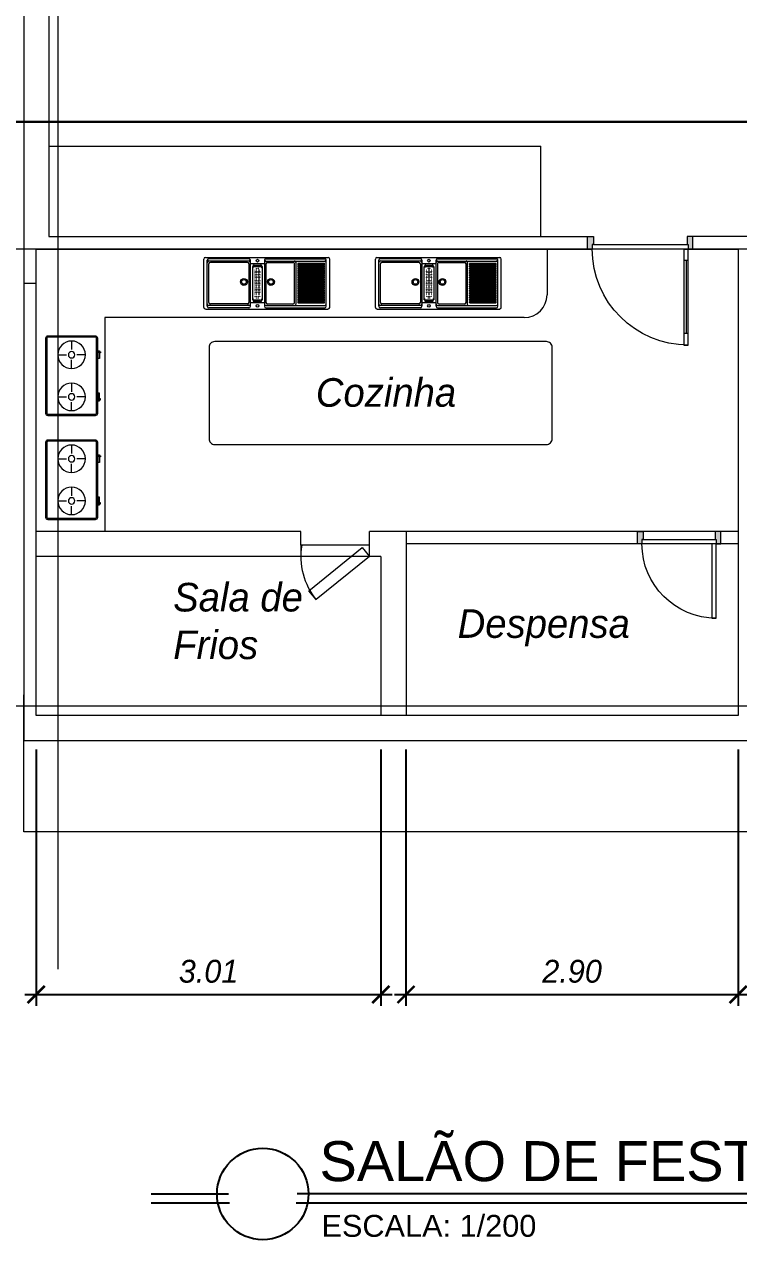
# Model space of a CAD drawing. Header units: millimetres. Extents: x 485872 to 486142, y -52344 to -52207.
# Drawn here: x 485947.64 to 485953.88, y -52230.99 to -52220.36 of the extents above; entities that cross this region are included whole.
import ezdxf

# ---------------------------------------------------------------- set-up
doc = ezdxf.new("R2010")
doc.units = ezdxf.units.MM
doc.header["$LTSCALE"] = 15
doc.header["$PDMODE"] = 2
doc.header["$PDSIZE"] = -10
doc.linetypes.add('ACAD_ISO12W100', pattern=[21, 12, -3, 0, -3, 0, -3])
doc.linetypes.add('DASHDOTX2', pattern=[50.8, 25.4, -12.7, 0, -12.7])
doc.layers.add('arrow', color=8, linetype='Continuous', lineweight=0)
doc.styles.add('SANSSERIF', font='sas_____.pfb')
doc.styles.get("Standard").update_dxf_attribs({"font": ''})
doc.styles.get('Standard').set_extended_font_data('Flux Architect', italic=True)
doc.dimstyles.get("Standard").update_dxf_attribs({"dimtxt": 0.2, "dimasz": 0.15, "dimexe": 0.1, "dimexo": 0.3, "dimgap": 0.1, "dimtad": 1, "dimzin": 0, "dimdsep": 46, "dimtxsty": 'Standard', "dimblk": 'ARCHTICK', "dimcen": 0.09, "dimdle": 0.1, "dimclrd": 4, "dimclrt": 2, "dimadec": 0, "dimazin": 0, "dimtfac": 1, "dimtofl": 0, "dimtmove": 0, "dimatfit": 3, "dimfxl": 1, "dimtfillclr": 1, "dimtolj": 1, "dimtzin": 0, "dimarcsym": 1})

# ---------------------------------------------------------------- blocks, each defined once
blk = doc.blocks.new('WC door')
at = {"lineweight": 13}
h = blk.add_hatch(color=256, dxfattribs=at)
h.dxf.hatch_style = 1
h.paths.add_polyline_path([(48493, 74006), (48443, 74006), (48443, 73896), (48483, 73896), (48483, 73936), (48493, 73936)])
h.paths.add_polyline_path([(49173, 74006), (49123, 74006), (49123, 73936), (49133, 73936), (49133, 73896), (49173, 73896)])
for points in [[(48443, 73896), (48443, 74006), (48493, 74006), (48493, 73936), (48483, 73936), (48483, 73896)], [(49173, 73896), (49173, 74006), (49123, 74006), (49123, 73936), (49133, 73936), (49133, 73896)]]:
    blk.add_lwpolyline(points, close=True, dxfattribs=at)
for points in [[(48443, 73896), (48443, 74006)], [(49173, 73896), (49173, 74006)]]:
    blk.add_lwpolyline(points, dxfattribs=at)
at = {"color": 15, "lineweight": 13}
for points in [[(49133, 73936), (48493, 73936)], [(48483, 73896), (49133, 73896)]]:
    blk.add_lwpolyline(points, dxfattribs=at)
blk.add_lwpolyline([(48483, 73896), (48523, 73896), (48523, 73246), (48483, 73246)], close=True, dxfattribs=at)
at = {"lineweight": 13}
blk.add_arc((48483, 73896), 650, 270, 0, dxfattribs=at)
blk = doc.blocks.new('In door')
at = {"lineweight": 13}
h = blk.add_hatch(color=256, dxfattribs=at)
h.dxf.hatch_style = 1
h.paths.add_polyline_path([(49483, 73980), (49483, 74020), (49443, 74020), (49443, 74030), (49373, 74030), (49373, 73980)])
h.paths.add_polyline_path([(49373, 74900), (49373, 74850), (49443, 74850), (49443, 74860), (49483, 74860), (49483, 74900)])
for points in [[(49483, 74900), (49373, 74900), (49373, 74850), (49443, 74850), (49443, 74860), (49483, 74860)], [(49483, 73980), (49373, 73980), (49373, 74030), (49443, 74030), (49443, 74020), (49483, 74020)]]:
    blk.add_lwpolyline(points, close=True, dxfattribs=at)
for points in [[(49483, 74900), (49373, 74900)], [(49483, 73980), (49373, 73980)]]:
    blk.add_lwpolyline(points, dxfattribs=at)
at = {"color": 15, "lineweight": 13}
for points in [[(49483, 74020), (49483, 74860)], [(49443, 74850), (49443, 74030)], [(49583, 74020), (49583, 74060)], [(49583, 74040), (50223, 74040)], [(50223, 74020), (50223, 74060)]]:
    blk.add_lwpolyline(points, dxfattribs=at)
blk.add_lwpolyline([(49483, 74020), (49483, 74060), (50323, 74060), (50323, 74020)], close=True, dxfattribs=at)
at = {"lineweight": 13}
blk.add_arc((49483, 74020), 840, 0.012, 90.012, dxfattribs=at)
blk = doc.blocks.new('cooker')
at = {"lineweight": 13}
for points in [[(45153, 74479), (45563, 74479, 0.414214), (45583, 74499), (45583, 75159, 0.414214), (45563, 75179), (45153, 75179, 0.414214), (45133, 75159), (45133, 74499, 0.414214)], [(45153, 74489), (45563, 74489, 0.414214), (45573, 74499), (45573, 75159, 0.414214), (45563, 75169), (45153, 75169, 0.414214), (45143, 75159), (45143, 74499, 0.414214)]]:
    blk.add_lwpolyline(points, format="xyb", close=True, dxfattribs=at)
for points in [[(45358, 75134), (45358, 75059)], [(45238, 75014), (45313, 75014)], [(45358, 74894), (45358, 74969)], [(45478, 75014), (45403, 75014)], [(45358, 74765), (45358, 74690)], [(45238, 74645), (45313, 74645)], [(45478, 74645), (45403, 74645)], [(45358, 74525), (45358, 74600)]]:
    blk.add_lwpolyline(points, dxfattribs=at)
for points in [[(45591, 75047), (45601, 75047), (45601, 74980), (45591, 74980)], [(45601, 75040), (45611, 75040), (45611, 75030), (45601, 75030)], [(45591, 74612), (45601, 74612), (45601, 74678), (45591, 74678)], [(45601, 74619), (45611, 74619), (45611, 74629), (45601, 74629)]]:
    blk.add_lwpolyline(points, close=True, dxfattribs=at)
for centre, radius in [((45358, 75014), 120), ((45358, 75014), 28.3), ((45358, 74645), 120), ((45358, 74645), 28.3)]:
    blk.add_circle(centre, radius, dxfattribs=at)
blk = doc.blocks.new('washing  labo')
at = {"lineweight": 13}
for p, q in [((45639, 73930), (45639, 74353)), ((45652, 74366), (46726, 74366)), ((45669, 73940), (45669, 74343)), ((46032, 74356), (45682, 74356)), ((46032, 74336), (45682, 74336)), ((46046, 73940), (46046, 74343)), ((46168, 74343), (46168, 73940)), ((46182, 74356), (46696, 74356)), ((46182, 74336), (46696, 74336)), ((46709, 73940), (46709, 74343)), ((46739, 73930), (46739, 74353)), ((45682, 73973), (45682, 74310)), ((46019, 74323), (45696, 74323)), ((46032, 74310), (46032, 73973)), ((46048, 74314), (46166, 74314)), ((46066, 73995), (46066, 74288)), ((46080, 74301), (46134, 74301)), ((46080, 74289), (46134, 74289)), ((46148, 74288), (46148, 73995)), ((46182, 74310), (46182, 73973)), ((46195, 74323), (46418, 74323)), ((46432, 73973), (46432, 74310)), ((46445, 73960), (46445, 74323)), ((46462, 74306), (46462, 74313)), ((46462, 74286), (46462, 74293)), ((46462, 74266), (46462, 74273)), ((46462, 74246), (46462, 74253)), ((46462, 74228), (46462, 74235)), ((46465, 74316), (46690, 74316)), ((46465, 74307), (46465, 74312)), ((46465, 74303), (46690, 74303)), ((46465, 74296), (46690, 74296)), ((46465, 74287), (46465, 74292)), ((46465, 74283), (46690, 74283)), ((46465, 74276), (46690, 74276)), ((46465, 74267), (46465, 74272)), ((46465, 74263), (46690, 74263)), ((46465, 74256), (46690, 74256)), ((46465, 74247), (46465, 74252)), ((46465, 74243), (46690, 74243)), ((46465, 74238), (46690, 74238)), ((46465, 74229), (46465, 74234)), ((46465, 74225), (46690, 74225)), ((46465, 74218), (46690, 74218)), ((46466, 74313), (46689, 74313)), ((46466, 74306), (46689, 74306)), ((46466, 74293), (46689, 74293)), ((46466, 74286), (46689, 74286)), ((46466, 74273), (46689, 74273)), ((46466, 74266), (46689, 74266)), ((46466, 74253), (46689, 74253)), ((46466, 74246), (46689, 74246)), ((46466, 74235), (46689, 74235)), ((46466, 74228), (46689, 74228)), ((46690, 74307), (46690, 74312)), ((46690, 74287), (46690, 74292)), ((46690, 74267), (46690, 74272)), ((46690, 74247), (46690, 74252)), ((46690, 74229), (46690, 74234)), ((46693, 74306), (46693, 74313)), ((46693, 74286), (46693, 74293)), ((46693, 74266), (46693, 74273)), ((46693, 74246), (46693, 74253)), ((46693, 74228), (46693, 74235)), ((46462, 74208), (46462, 74215)), ((46462, 74188), (46462, 74195)), ((46462, 74168), (46462, 74175)), ((46462, 74148), (46462, 74155)), ((46462, 74128), (46462, 74135)), ((46462, 74110), (46462, 74116)), ((46465, 74209), (46465, 74214)), ((46465, 74205), (46690, 74205)), ((46465, 74198), (46690, 74198)), ((46465, 74189), (46465, 74194)), ((46465, 74185), (46690, 74185)), ((46465, 74178), (46690, 74178)), ((46465, 74169), (46465, 74174)), ((46465, 74165), (46690, 74165)), ((46465, 74158), (46690, 74158)), ((46465, 74149), (46465, 74154)), ((46465, 74145), (46690, 74145)), ((46465, 74138), (46690, 74138)), ((46465, 74129), (46465, 74134)), ((46465, 74125), (46690, 74125)), ((46465, 74120), (46690, 74120)), ((46465, 74110), (46465, 74116)), ((46466, 74215), (46689, 74215)), ((46466, 74208), (46689, 74208)), ((46466, 74195), (46689, 74195)), ((46466, 74188), (46689, 74188)), ((46466, 74175), (46689, 74175)), ((46466, 74168), (46689, 74168)), ((46466, 74155), (46689, 74155)), ((46466, 74148), (46689, 74148)), ((46466, 74135), (46689, 74135)), ((46466, 74128), (46689, 74128)), ((46466, 74116), (46689, 74116)), ((46690, 74209), (46690, 74214)), ((46690, 74189), (46690, 74194)), ((46690, 74169), (46690, 74174)), ((46690, 74149), (46690, 74154)), ((46690, 74129), (46690, 74134)), ((46690, 74110), (46690, 74116)), ((46693, 74208), (46693, 74215)), ((46693, 74188), (46693, 74195)), ((46693, 74168), (46693, 74175)), ((46693, 74148), (46693, 74155)), ((46693, 74128), (46693, 74135)), ((46693, 74110), (46693, 74116)), ((46462, 74092), (46462, 74099)), ((46462, 74072), (46462, 74079)), ((46462, 74052), (46462, 74059)), ((46462, 74032), (46462, 74039)), ((46462, 74012), (46462, 74019)), ((46465, 74106), (46690, 74106)), ((46465, 74102), (46690, 74102)), ((46465, 74093), (46465, 74098)), ((46465, 74089), (46690, 74089)), ((46465, 74082), (46690, 74082)), ((46465, 74073), (46465, 74078)), ((46465, 74069), (46690, 74069)), ((46465, 74062), (46690, 74062)), ((46465, 74053), (46465, 74058)), ((46465, 74049), (46690, 74049)), ((46465, 74042), (46690, 74042)), ((46465, 74033), (46465, 74038)), ((46465, 74029), (46690, 74029)), ((46465, 74022), (46690, 74022)), ((46465, 74013), (46465, 74018)), ((46465, 74009), (46690, 74009)), ((46466, 74110), (46689, 74110)), ((46466, 74099), (46689, 74099)), ((46466, 74092), (46689, 74092)), ((46466, 74079), (46689, 74079)), ((46466, 74072), (46689, 74072)), ((46466, 74059), (46689, 74059)), ((46466, 74052), (46689, 74052)), ((46466, 74039), (46689, 74039)), ((46466, 74032), (46689, 74032)), ((46466, 74019), (46689, 74019)), ((46466, 74012), (46689, 74012)), ((46690, 74093), (46690, 74098)), ((46690, 74073), (46690, 74078)), ((46690, 74053), (46690, 74058)), ((46690, 74033), (46690, 74038)), ((46690, 74013), (46690, 74018)), ((46693, 74092), (46693, 74099)), ((46693, 74072), (46693, 74079)), ((46693, 74052), (46693, 74059)), ((46693, 74032), (46693, 74039)), ((46693, 74012), (46693, 74019)), ((45652, 73916), (46726, 73916)), ((46032, 73946), (45682, 73946)), ((46032, 73926), (45682, 73926)), ((46019, 73960), (45696, 73960)), ((46166, 73969), (46048, 73969)), ((46134, 73993), (46080, 73993)), ((46134, 73981), (46080, 73981)), ((46182, 73946), (46696, 73946)), ((46182, 73926), (46696, 73926)), ((46195, 73960), (46418, 73960)), ((46462, 73992), (46462, 73999)), ((46462, 73972), (46462, 73979)), ((46465, 74002), (46690, 74002)), ((46465, 73993), (46465, 73998)), ((46465, 73989), (46690, 73989)), ((46465, 73982), (46690, 73982)), ((46465, 73973), (46465, 73978)), ((46465, 73969), (46690, 73969)), ((46466, 73999), (46689, 73999)), ((46466, 73992), (46689, 73992)), ((46466, 73979), (46689, 73979)), ((46466, 73972), (46689, 73972)), ((46690, 73993), (46690, 73998)), ((46690, 73973), (46690, 73978)), ((46693, 73992), (46693, 73999)), ((46693, 73972), (46693, 73979))]:
    blk.add_line(p, q, dxfattribs=at)
for centre, radius in [((46107, 74339), 11.7), ((46087, 74256), 1.33), ((46087, 74243), 1.33), ((46087, 74233), 1.33), ((46087, 74220), 1.33), ((46100, 74270), 1.33), ((46100, 74256), 1.33), ((46100, 74243), 1.33), ((46100, 74233), 1.33), ((46100, 74220), 1.33), ((46114, 74270), 1.33), ((46114, 74256), 1.33), ((46114, 74243), 1.33), ((46114, 74233), 1.33), ((46114, 74220), 1.33), ((46127, 74256), 1.33), ((46127, 74243), 1.33), ((46127, 74233), 1.33), ((46127, 74220), 1.33), ((45989, 74153), 30), ((45989, 74153), 20), ((46087, 74206), 1.33), ((46087, 74193), 1.33), ((46087, 74180), 1.33), ((46087, 74166), 1.33), ((46087, 74153), 1.33), ((46087, 74140), 1.33), ((46087, 74126), 1.33), ((46087, 74113), 1.33), ((46100, 74206), 1.33), ((46100, 74193), 1.33), ((46100, 74180), 1.33), ((46100, 74166), 1.33), ((46100, 74153), 1.33), ((46100, 74140), 1.33), ((46100, 74126), 1.33), ((46100, 74113), 1.33), ((46114, 74206), 1.33), ((46114, 74193), 1.33), ((46114, 74180), 1.33), ((46114, 74166), 1.33), ((46114, 74153), 1.33), ((46114, 74140), 1.33), ((46114, 74126), 1.33), ((46114, 74113), 1.33), ((46127, 74206), 1.33), ((46127, 74193), 1.33), ((46127, 74180), 1.33), ((46127, 74166), 1.33), ((46127, 74153), 1.33), ((46127, 74140), 1.33), ((46127, 74126), 1.33), ((46127, 74113), 1.33), ((46225, 74153), 30), ((46225, 74153), 20), ((46087, 74100), 1.33), ((46087, 74086), 1.33), ((46087, 74073), 1.33), ((46087, 74060), 1.33), ((46087, 74046), 1.33), ((46087, 74026), 1.33), ((46100, 74100), 1.33), ((46100, 74086), 1.33), ((46100, 74073), 1.33), ((46100, 74060), 1.33), ((46100, 74046), 1.33), ((46100, 74026), 1.33), ((46100, 74013), 1.33), ((46114, 74100), 1.33), ((46114, 74086), 1.33), ((46114, 74073), 1.33), ((46114, 74060), 1.33), ((46114, 74046), 1.33), ((46114, 74026), 1.33), ((46114, 74013), 1.33), ((46127, 74100), 1.33), ((46127, 74086), 1.33), ((46127, 74073), 1.33), ((46127, 74060), 1.33), ((46127, 74046), 1.33), ((46127, 74026), 1.33), ((46107, 73944), 11.7)]:
    blk.add_circle(centre, radius, dxfattribs=at)
for centre, radius, start, end in [((45652, 74353), 13.3, 90, 180), ((45682, 74343), 13.3, 90, 180), ((45682, 74323), 13.3, 90, 180), ((46032, 74343), 13.3, 0, 90), ((46032, 74323), 13.3, 0, 90), ((46182, 74343), 13.3, 90, 180), ((46182, 74323), 13.3, 90, 180), ((46432, 74323), 13.3, 0, 90), ((46696, 74343), 13.3, 0, 90), ((46696, 74323), 13.3, 0, 90), ((46726, 74353), 13.3, 0, 90), ((45696, 74310), 13.3, 90, 180), ((46019, 74310), 13.3, 0, 90), ((46048, 74311), 2.67, 90, 180), ((46048, 74311), 2.67, 90, 180), ((46080, 74288), 13.3, 90, 180), ((46080, 74276), 13.3, 90, 180), ((46134, 74288), 13.3, 0, 90), ((46134, 74276), 13.3, 0, 90), ((46166, 74311), 2.67, 0, 90), ((46166, 74311), 2.67, 0, 90), ((46195, 74310), 13.3, 90, 180), ((46418, 74310), 13.3, 0, 90), ((46465, 74313), 3.33, 90, 180), ((46465, 74306), 3.33, 180, 270), ((46465, 74293), 3.33, 90, 180), ((46465, 74286), 3.33, 180, 270), ((46465, 74273), 3.33, 90, 180), ((46465, 74266), 3.33, 180, 270), ((46465, 74253), 3.33, 90, 180), ((46465, 74246), 3.33, 180, 270), ((46465, 74235), 3.33, 90, 180), ((46465, 74228), 3.33, 180, 270), ((46465, 74215), 3.33, 90, 180), ((46466, 74312), 0.667, 90, 180), ((46466, 74307), 0.667, 180, 270), ((46466, 74292), 0.667, 90, 180), ((46466, 74287), 0.667, 180, 270), ((46466, 74272), 0.667, 90, 180), ((46466, 74267), 0.667, 180, 270), ((46466, 74252), 0.667, 90, 180), ((46466, 74247), 0.667, 180, 270), ((46466, 74234), 0.667, 90, 180), ((46466, 74229), 0.667, 180, 270), ((46689, 74312), 0.667, 0, 90), ((46689, 74307), 0.667, 270, 360), ((46689, 74292), 0.667, 0, 90), ((46689, 74287), 0.667, 270, 360), ((46689, 74272), 0.667, 0, 90), ((46689, 74267), 0.667, 270, 360), ((46689, 74252), 0.667, 0, 90), ((46689, 74247), 0.667, 270, 360), ((46689, 74234), 0.667, 0, 90), ((46689, 74229), 0.667, 270, 360), ((46690, 74313), 3.33, 0, 90), ((46690, 74306), 3.33, 270, 0), ((46690, 74293), 3.33, 0, 90), ((46690, 74286), 3.33, 270, 0), ((46690, 74273), 3.33, 0, 90), ((46690, 74266), 3.33, 270, 0), ((46690, 74253), 3.33, 0, 90), ((46690, 74246), 3.33, 270, 0), ((46690, 74235), 3.33, 0, 90), ((46690, 74228), 3.33, 270, 0), ((46690, 74215), 3.33, 0, 90), ((46465, 74208), 3.33, 180, 270), ((46465, 74195), 3.33, 90, 180), ((46465, 74188), 3.33, 180, 270), ((46465, 74175), 3.33, 90, 180), ((46465, 74168), 3.33, 180, 270), ((46465, 74155), 3.33, 90, 180), ((46465, 74148), 3.33, 180, 270), ((46465, 74135), 3.33, 90, 180), ((46465, 74128), 3.33, 180, 270), ((46465, 74116), 3.33, 90, 180), ((46466, 74214), 0.667, 90, 180), ((46466, 74209), 0.667, 180, 270), ((46466, 74194), 0.667, 90, 180), ((46466, 74189), 0.667, 180, 270), ((46466, 74174), 0.667, 90, 180), ((46466, 74169), 0.667, 180, 270), ((46466, 74154), 0.667, 90, 180), ((46466, 74149), 0.667, 180, 270), ((46466, 74134), 0.667, 90, 180), ((46466, 74129), 0.667, 180, 270), ((46466, 74116), 0.667, 90, 180), ((46689, 74214), 0.667, 0, 90), ((46689, 74209), 0.667, 270, 360), ((46689, 74194), 0.667, 0, 90), ((46689, 74189), 0.667, 270, 360), ((46689, 74174), 0.667, 0, 90), ((46689, 74169), 0.667, 270, 360), ((46689, 74154), 0.667, 0, 90), ((46689, 74149), 0.667, 270, 360), ((46689, 74134), 0.667, 0, 90), ((46689, 74129), 0.667, 270, 360), ((46689, 74116), 0.667, 0, 90), ((46690, 74208), 3.33, 270, 0), ((46690, 74195), 3.33, 0, 90), ((46690, 74188), 3.33, 270, 0), ((46690, 74175), 3.33, 0, 90), ((46690, 74168), 3.33, 270, 0), ((46690, 74155), 3.33, 0, 90), ((46690, 74148), 3.33, 270, 0), ((46690, 74135), 3.33, 0, 90), ((46690, 74128), 3.33, 270, 0), ((46690, 74116), 3.33, 0, 90), ((46080, 74007), 13.3, 180, 270), ((46134, 74007), 13.3, 270, 0), ((46465, 74110), 3.33, 180, 270), ((46465, 74099), 3.33, 90, 180), ((46465, 74092), 3.33, 180, 270), ((46465, 74079), 3.33, 90, 180), ((46465, 74072), 3.33, 180, 270), ((46465, 74059), 3.33, 90, 180), ((46465, 74052), 3.33, 180, 270), ((46465, 74039), 3.33, 90, 180), ((46465, 74032), 3.33, 180, 270), ((46465, 74019), 3.33, 90, 180), ((46465, 74012), 3.33, 180, 270), ((46466, 74110), 0.667, 180, 270), ((46466, 74098), 0.667, 90, 180), ((46466, 74093), 0.667, 180, 270), ((46466, 74078), 0.667, 90, 180), ((46466, 74073), 0.667, 180, 270), ((46466, 74058), 0.667, 90, 180), ((46466, 74053), 0.667, 180, 270), ((46466, 74038), 0.667, 90, 180), ((46466, 74033), 0.667, 180, 270), ((46466, 74018), 0.667, 90, 180), ((46466, 74013), 0.667, 180, 270), ((46689, 74110), 0.667, 270, 360), ((46689, 74098), 0.667, 0, 90), ((46689, 74093), 0.667, 270, 360), ((46689, 74078), 0.667, 0, 90), ((46689, 74073), 0.667, 270, 360), ((46689, 74058), 0.667, 0, 90), ((46689, 74053), 0.667, 270, 360), ((46689, 74038), 0.667, 0, 90), ((46689, 74033), 0.667, 270, 360), ((46689, 74018), 0.667, 0, 90), ((46689, 74013), 0.667, 270, 360), ((46690, 74110), 3.33, 270, 0), ((46690, 74099), 3.33, 0, 90), ((46690, 74092), 3.33, 270, 0), ((46690, 74079), 3.33, 0, 90), ((46690, 74072), 3.33, 270, 0), ((46690, 74059), 3.33, 0, 90), ((46690, 74052), 3.33, 270, 0), ((46690, 74039), 3.33, 0, 90), ((46690, 74032), 3.33, 270, 0), ((46690, 74019), 3.33, 0, 90), ((46690, 74012), 3.33, 270, 0), ((45652, 73930), 13.3, 180, 270), ((45682, 73960), 13.3, 180, 270), ((45682, 73940), 13.3, 180, 270), ((45696, 73973), 13.3, 180, 270), ((46019, 73973), 13.3, 270, 0), ((46032, 73960), 13.3, 270, 0), ((46032, 73940), 13.3, 270, 0), ((46048, 73971), 2.67, 180, 270), ((46048, 73971), 2.67, 180, 270), ((46080, 73995), 13.3, 180, 270), ((46134, 73995), 13.3, 270, 0), ((46166, 73971), 2.67, 270, 0), ((46166, 73971), 2.67, 270, 0), ((46182, 73960), 13.3, 180, 270), ((46182, 73940), 13.3, 180, 270), ((46195, 73973), 13.3, 180, 270), ((46418, 73973), 13.3, 270, 0), ((46432, 73960), 13.3, 270, 0), ((46465, 73999), 3.33, 90, 180), ((46465, 73992), 3.33, 180, 270), ((46465, 73979), 3.33, 90, 180), ((46465, 73972), 3.33, 180, 270), ((46466, 73998), 0.667, 90, 180), ((46466, 73993), 0.667, 180, 270), ((46466, 73978), 0.667, 90, 180), ((46466, 73973), 0.667, 180, 270), ((46689, 73998), 0.667, 0, 90), ((46689, 73993), 0.667, 270, 360), ((46689, 73978), 0.667, 0, 90), ((46689, 73973), 0.667, 270, 360), ((46690, 73999), 3.33, 0, 90), ((46690, 73992), 3.33, 270, 0), ((46690, 73979), 3.33, 0, 90), ((46690, 73972), 3.33, 270, 0), ((46696, 73960), 13.3, 270, 0), ((46696, 73940), 13.3, 270, 0), ((46726, 73930), 13.3, 270, 0)]:
    blk.add_arc(centre, radius, start, end, dxfattribs=at)
blk = doc.blocks.new('01')
at = {"color": 1, "lineweight": -3}
for p, q in [((759112, -50321), (759788, -50321)), ((769811, -50321), (760388, -50321)), ((759796, -50401), (759112, -50401)), ((769811, -50401), (760379, -50401))]:
    blk.add_line(p, q, dxfattribs=at)
blk.add_circle((760088, -50321), 400, dxfattribs=at)
blk = doc.blocks.new('_ArchTick')
at = {"color": 0, "const_width": 0.15}
blk.add_lwpolyline([(-0.5, -0.5), (0.5, 0.5)], dxfattribs=at)
blk = doc.blocks.new('*D287')
at = {"color": 0, "linetype": 'Continuous', "lineweight": -2, "transparency": 16777216}
for p, q in [((486095.849, -52226.706), (486095.849, -52228.948)), ((486098.861, -52226.706), (486098.861, -52228.948))]:
    blk.add_line(p, q, dxfattribs=at)
at = {"color": 4, "linetype": 'Continuous', "lineweight": -2, "transparency": 16777216}
blk.add_line((486095.749, -52228.848), (486098.961, -52228.848), dxfattribs=at)
at = {"layer": 'Defpoints', "color": 0, "linetype": 'Continuous', "lineweight": 13, "transparency": 16777216}
for p in [(486095.849, -52226.406), (486098.861, -52226.406), (486098.861, -52228.848)]:
    blk.add_point(p, dxfattribs=at)
at = {"color": 4, "linetype": 'Continuous', "lineweight": -2, "transparency": 16777216, "xscale": 0.15, "yscale": 0.15, "zscale": 0.15, "rotation": 180}
blk.add_blockref('_ArchTick', (486095.849, -52228.848), dxfattribs=at)
at = {"color": 4, "linetype": 'Continuous', "lineweight": -2, "transparency": 16777216, "xscale": 0.15, "yscale": 0.15, "zscale": 0.15}
blk.add_blockref('_ArchTick', (486098.861, -52228.848), dxfattribs=at)
at = {"color": 2, "linetype": 'Continuous', "lineweight": 13, "transparency": 16777216, "insert": (486097.355, -52228.646), "char_height": 0.2, "attachment_point": 5}
blk.add_mtext('\\A1;3.01', dxfattribs=at)
blk = doc.blocks.new('*D288')
at = {"color": 0, "linetype": 'Continuous', "lineweight": -2, "transparency": 16777216}
for p, q in [((486099.081, -52226.706), (486099.081, -52228.948)), ((486101.984, -52226.706), (486101.984, -52228.948))]:
    blk.add_line(p, q, dxfattribs=at)
at = {"color": 4, "linetype": 'Continuous', "lineweight": -2, "transparency": 16777216}
blk.add_line((486098.981, -52228.848), (486102.084, -52228.848), dxfattribs=at)
at = {"layer": 'Defpoints', "color": 0, "linetype": 'Continuous', "lineweight": 13, "transparency": 16777216}
for p in [(486099.081, -52226.406), (486101.984, -52226.406), (486101.984, -52228.848)]:
    blk.add_point(p, dxfattribs=at)
at = {"color": 4, "linetype": 'Continuous', "lineweight": -2, "transparency": 16777216, "xscale": 0.15, "yscale": 0.15, "zscale": 0.15, "rotation": 180}
blk.add_blockref('_ArchTick', (486099.081, -52228.848), dxfattribs=at)
at = {"color": 4, "linetype": 'Continuous', "lineweight": -2, "transparency": 16777216, "xscale": 0.15, "yscale": 0.15, "zscale": 0.15}
blk.add_blockref('_ArchTick', (486101.984, -52228.848), dxfattribs=at)
at = {"color": 2, "linetype": 'Continuous', "lineweight": 13, "transparency": 16777216, "insert": (486100.533, -52228.646), "char_height": 0.2, "attachment_point": 5}
blk.add_mtext('\\A1;2.90', dxfattribs=at)
blk = doc.blocks.new('*D299')
at = {"color": 4, "linetype": 'Continuous', "lineweight": -2, "transparency": 16777216}
blk.add_line((486092.205, -52226.506), (486092.205, -52224.916), dxfattribs=at)
at = {"color": 0, "linetype": 'Continuous', "lineweight": -2, "transparency": 16777216}
for p, q in [((486095.549, -52225.016), (486092.105, -52225.016)), ((486095.549, -52226.406), (486092.105, -52226.406))]:
    blk.add_line(p, q, dxfattribs=at)
at = {"layer": 'Defpoints', "color": 0, "linetype": 'Continuous', "lineweight": 13, "transparency": 16777216}
for p in [(486092.205, -52225.016), (486095.849, -52225.016), (486095.849, -52226.406)]:
    blk.add_point(p, dxfattribs=at)
at = {"color": 4, "linetype": 'Continuous', "lineweight": -2, "transparency": 16777216, "xscale": 0.15, "yscale": 0.15, "zscale": 0.15}
for p, rotation in [((486092.205, -52225.016), 90), ((486092.205, -52226.406), 270)]:
    blk.add_blockref('_ArchTick', p, dxfattribs=dict(at, rotation=rotation))
at = {"color": 2, "linetype": 'Continuous', "lineweight": 13, "transparency": 16777216, "insert": (486092.002, -52225.711), "char_height": 0.2, "attachment_point": 5, "rotation": 90}
blk.add_mtext('\\A1;1.39', dxfattribs=at)
blk = doc.blocks.new('*D300')
at = {"color": 0, "linetype": 'Continuous', "lineweight": -2, "transparency": 16777216}
for p, q in [((486095.549, -52222.326), (486092.105, -52222.326)), ((486095.549, -52224.796), (486092.105, -52224.796))]:
    blk.add_line(p, q, dxfattribs=at)
at = {"color": 4, "linetype": 'Continuous', "lineweight": -2, "transparency": 16777216}
blk.add_line((486092.205, -52224.896), (486092.205, -52222.226), dxfattribs=at)
at = {"layer": 'Defpoints', "color": 0, "linetype": 'Continuous', "lineweight": 13, "transparency": 16777216}
for p in [(486092.205, -52222.326), (486095.849, -52222.326), (486095.849, -52224.796)]:
    blk.add_point(p, dxfattribs=at)
at = {"color": 4, "linetype": 'Continuous', "lineweight": -2, "transparency": 16777216, "xscale": 0.15, "yscale": 0.15, "zscale": 0.15}
for p, rotation in [((486092.205, -52222.326), 90), ((486092.205, -52224.796), 270)]:
    blk.add_blockref('_ArchTick', p, dxfattribs=dict(at, rotation=rotation))
at = {"color": 2, "linetype": 'Continuous', "lineweight": 13, "transparency": 16777216, "insert": (486092.004, -52223.561), "char_height": 0.2, "attachment_point": 5, "rotation": 90}
blk.add_mtext('\\A1;2.47', dxfattribs=at)
blk = doc.blocks.new('*D301')
at = {"color": 0, "linetype": 'Continuous', "lineweight": -2, "transparency": 16777216}
for p, q in [((486095.659, -52214.246), (486092.105, -52214.246)), ((486095.659, -52222.216), (486092.105, -52222.216))]:
    blk.add_line(p, q, dxfattribs=at)
at = {"color": 4, "linetype": 'Continuous', "lineweight": -2, "transparency": 16777216}
blk.add_line((486092.205, -52222.316), (486092.205, -52214.146), dxfattribs=at)
at = {"layer": 'Defpoints', "color": 0, "linetype": 'Continuous', "lineweight": 13, "transparency": 16777216}
for p in [(486092.205, -52214.246), (486095.959, -52214.246), (486095.959, -52222.216)]:
    blk.add_point(p, dxfattribs=at)
at = {"color": 4, "linetype": 'Continuous', "lineweight": -2, "transparency": 16777216, "xscale": 0.15, "yscale": 0.15, "zscale": 0.15}
for p, rotation in [((486092.205, -52214.246), 90), ((486092.205, -52222.216), 270)]:
    blk.add_blockref('_ArchTick', p, dxfattribs=dict(at, rotation=rotation))
at = {"color": 2, "linetype": 'Continuous', "lineweight": 13, "transparency": 16777216, "insert": (486092.002, -52218.231), "char_height": 0.2, "attachment_point": 5, "rotation": 90}
blk.add_mtext('\\A1;7.97', dxfattribs=at)

msp = doc.modelspace()

# ---------------------------------------------------------------- linework, layer by layer
at = {"color": 6, "linetype": 'DASHDOTX2', "lineweight": 13}
for p, q in [((485947.93, -52228.626), (485947.93, -52210.526)), ((485981.23, -52222.326), (485944.63, -52222.326)), ((485981.23, -52226.326), (485944.63, -52226.326))]:
    msp.add_line(p, q, dxfattribs=at)
at = {"linetype": 'Continuous', "lineweight": 13}
for p, q in [((485952.205, -52222.326), (485952.205, -52222.726)), ((485952.005, -52222.926), (485948.34, -52222.926)), ((485948.34, -52222.926), (485948.34, -52224.796)), ((485950.653, -52225.016), (485950.053, -52225.016))]:
    msp.add_line(p, q, dxfattribs=at)
at = {"lineweight": 13}
msp.add_lwpolyline([(485967.04, -52226.626), (485979.23, -52226.626), (485979.23, -52214.026), (485947.63, -52214.026), (485947.63, -52226.626), (485959.82, -52226.626), (485959.82, -52227.826), (485967.04, -52227.826)], close=True, dxfattribs=at)
msp.add_lwpolyline([(485947.85, -52220.026), (485947.85, -52222.216)], dxfattribs=at)
at = {"linetype": 'Continuous', "lineweight": 13}
for points in [[(485947.85, -52221.426), (485952.15, -52221.426)], [(485952.15, -52222.216), (485952.15, -52221.426)], [(485947.85, -52222.216), (485952.61, -52222.216)], [(485962.63, -52222.216), (485959.82, -52222.216), (485959.82, -52226.406), (485953.985, -52226.406), (485953.985, -52222.216), (485953.43, -52222.216)], [(485953.4, -52222.326), (485953.875, -52222.326), (485953.875, -52226.406), (485947.74, -52226.406), (485947.74, -52222.326), (485952.6, -52222.326)], [(485947.63, -52222.626), (485947.74, -52222.626)], [(485950.053, -52224.796), (485947.74, -52224.796)], [(485950.053, -52224.916), (485950.053, -52224.796)], [(485953.875, -52224.796), (485950.653, -52224.796)], [(485950.653, -52224.916), (485950.653, -52224.796)], [(485950.973, -52224.796), (485950.973, -52226.406)], [(485950.653, -52225.016), (485950.653, -52224.916), (485950.053, -52224.916), (485950.053, -52225.016)], [(485950.653, -52225.016), (485950.187, -52225.393), (485950.124, -52225.316), (485950.59, -52224.938), (485950.653, -52225.016)], [(485953.875, -52224.906), (485950.973, -52224.906)], [(485950.053, -52225.016), (485947.74, -52225.016)], [(485950.753, -52225.016), (485950.653, -52225.016)], [(485950.753, -52225.016), (485950.753, -52226.406)], [(485959.82, -52227.426), (485947.63, -52227.426), (485947.63, -52226.226)]]:
    msp.add_lwpolyline(points, dxfattribs=at)
msp.add_lwpolyline([(485952.2, -52223.136), (485949.3, -52223.136, 0.414214), (485949.25, -52223.186), (485949.25, -52223.986, 0.414214), (485949.3, -52224.036), (485952.2, -52224.036, 0.414214), (485952.25, -52223.986), (485952.25, -52223.186, 0.414214)], format="xyb", close=True, dxfattribs=at)
for centre, radius, start, end in [((485952.005, -52222.726), 0.2, 270, 0), ((485950.653, -52225.016), 0.6, 170.4059, 219.0369)]:
    msp.add_arc(centre, radius, start, end, dxfattribs=at)
at = {"layer": 'arrow', "color": 1, "linetype": 'ACAD_ISO12W100', "lineweight": 30}
msp.add_lwpolyline([(485944.195, -52221.213), (485981.36, -52221.213)], dxfattribs=at)

# ---------------------------------------------------------------- block references
at = {"lineweight": 13, "xscale": -0.001, "yscale": 0.001, "zscale": 0.001}
for name, p, rotation in [('In door', (486027.46, -52172.843), 89.99999999999999), ('cooker', (485902.691, -52148.606), 180), ('cooker', (485902.691, -52149.516), 180)]:
    msp.add_blockref(name, p, dxfattribs=dict(at, rotation=rotation))
at = {"lineweight": 13, "yscale": 0.001, "zscale": 0.001}
for name, p, xscale in [('washing  labo', (485903.566, -52296.767), 0.001), ('washing  labo', (485905.066, -52296.767), 0.001), ('WC door', (486002.168, -52298.802), -0.001)]:
    msp.add_blockref(name, p, dxfattribs=dict(at, xscale=xscale))
at = {"linetype": 'Continuous', "lineweight": 13, "xscale": 0.001, "yscale": 0.001, "zscale": 0.001}
msp.add_blockref('01', (485189.632, -52180.272), dxfattribs=at)

# ---------------------------------------------------------------- texts
at = {"color": 3, "lineweight": -3, "style": 'SANSSERIF'}
for s, height, p in [('SALÃO DE FESTAS', 0.35, (485950.216, -52230.481)), ('ESCALA: 1/200', 0.192, (485950.233, -52230.968))]:
    msp.add_text(s, height=height, dxfattribs=at).set_placement(p)
at = {"lineweight": 13, "char_height": 0.25, "attachment_point": 1}
for s, insert in [('\\pxqc;Cozinha', (485950.191, -52223.456)), ('Sala de Frios', (485948.937, -52225.247)), ('\\pxqc;Despensa', (485951.57, -52225.478))]:
    msp.add_mtext_dynamic_manual_height_columns(s, width=1.2128, gutter_width=0.0125, heights=[0], dxfattribs=dict(at, insert=insert))

# ---------------------------------------------------------------- dimensions: what is measured, and where the dimension line sits
at = {"linetype": 'Continuous', "lineweight": 13}
for base, p1, p2, picture, middle in [((485944.096, -52214.246), (485947.85, -52222.216), (485947.85, -52214.246), '*D301', (485943.894, -52218.231)), ((485944.096, -52222.326), (485947.74, -52224.796), (485947.74, -52222.326), '*D300', (485943.896, -52223.561))]:
    dim = msp.add_linear_dim(base=base, p1=p1, p2=p2, angle=90, dimstyle='Standard', override={"dimtmove": 1}, dxfattribs=at)
    dim.commit()
    dim.dimension.update_dxf_attribs({"geometry": picture, "text_midpoint": middle, "insert": (-148.109, 0)})
dim = msp.add_linear_dim(base=(485944.096, -52225.016), p1=(485947.74, -52226.406), p2=(485947.74, -52225.016), angle=90, dimstyle='Standard', dxfattribs=at)
dim.commit()
dim.dimension.update_dxf_attribs({"geometry": '*D299', "text_midpoint": (485943.894, -52225.711), "insert": (-148.109, 0)})
dim = msp.add_linear_dim(base=(485950.753, -52228.848), p1=(485947.74, -52226.406), p2=(485950.753, -52226.406), dimstyle='Standard', dxfattribs=at)
dim.commit()
dim.dimension.update_dxf_attribs({"geometry": '*D287', "text_midpoint": (485949.247, -52228.646), "insert": (-148.109, 0)})
dim = msp.add_linear_dim(base=(485953.875, -52228.848), p1=(485950.973, -52226.406), p2=(485953.875, -52226.406), dimstyle='Standard', override={"dimtmove": 1}, dxfattribs=at)
dim.commit()
dim.dimension.update_dxf_attribs({"geometry": '*D288', "text_midpoint": (485952.424, -52228.646), "insert": (-148.109, 0)})

doc.saveas('drawing.dxf')
